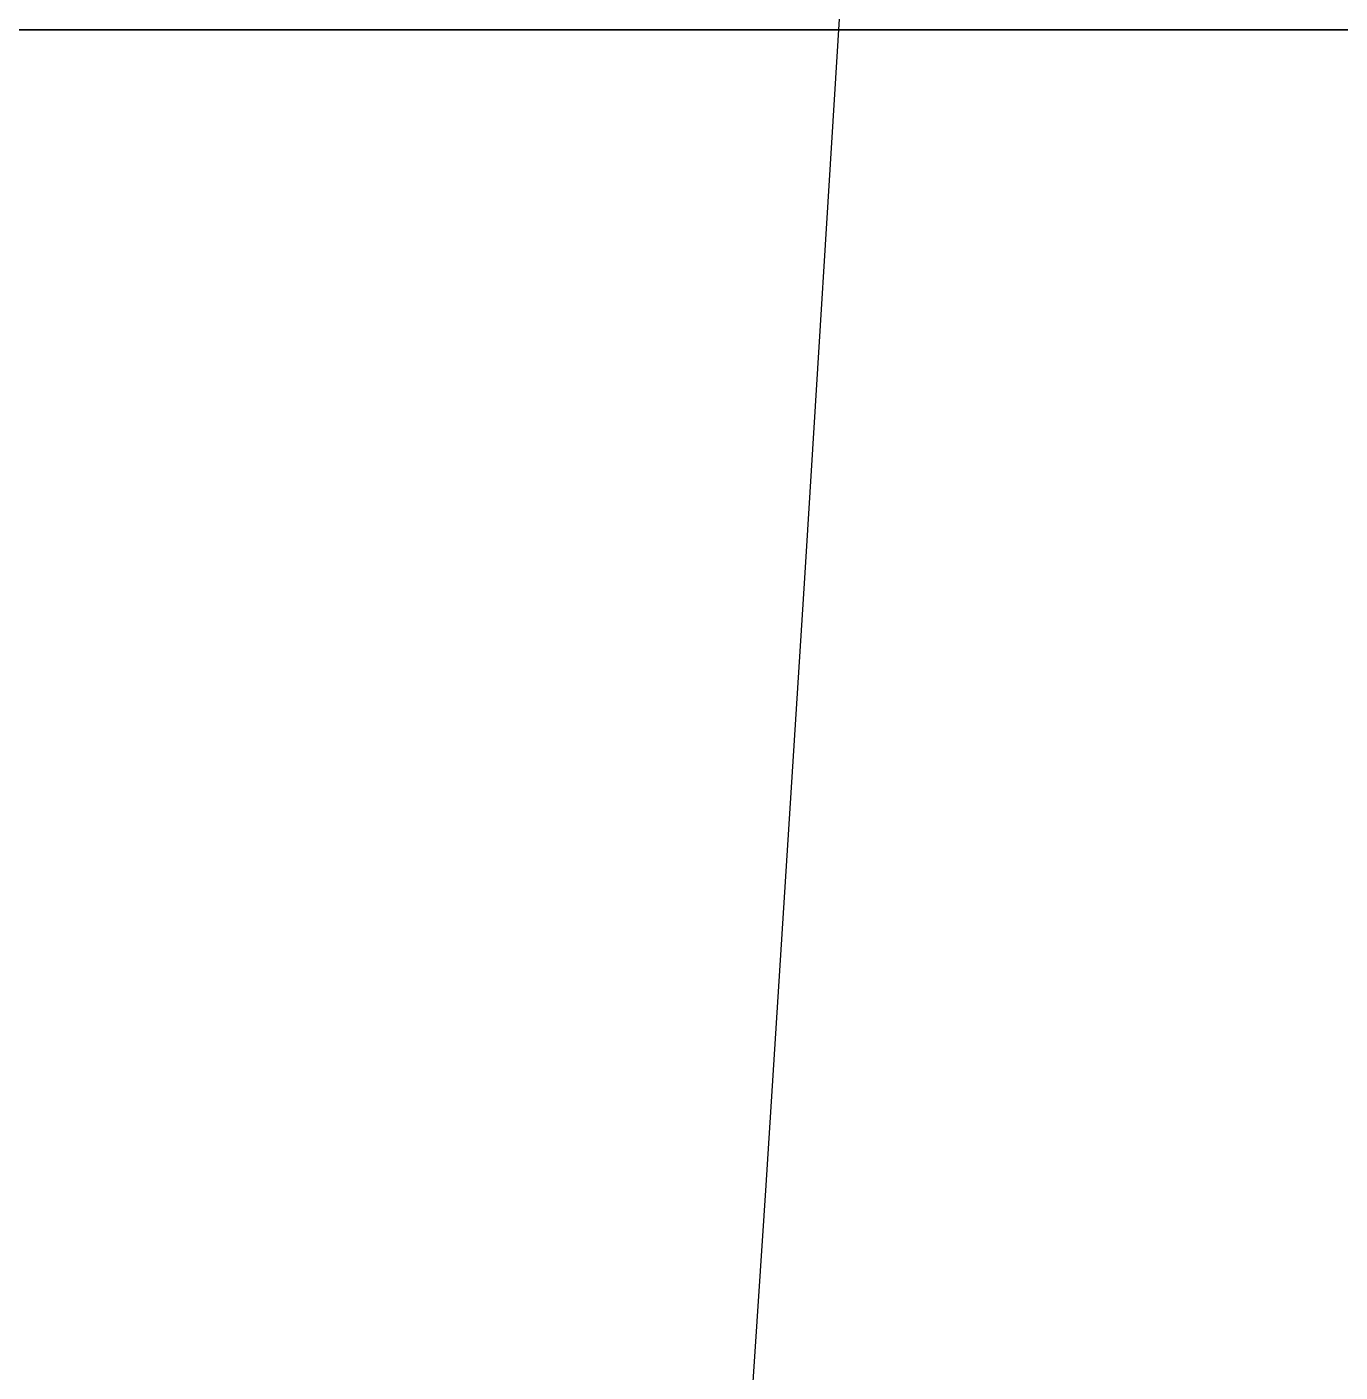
# Model space of a CAD drawing. Extents: x 11992 to 29481, y -6727 to 6811.
# Drawn here: x 24605.63 to 24652.74, y 1446.01 to 1494.26 of the extents above; entities that cross this region are included whole.
import ezdxf

# ---------------------------------------------------------------- set-up
doc = ezdxf.new("R2010")
doc.units = 0
doc.header["$MEASUREMENT"] = 0
doc.layers.get('0').update_dxf_attribs({"color": 8, "linetype": 'CONTINUOUS'})
doc.layers.add('zoylight 5回路', color=4, linetype='CONTINUOUS')

msp = doc.modelspace()

# ---------------------------------------------------------------- linework, layer by layer
for p, q in [((24304.794, 1494.156, -2426.429), (24856.747, 1494.156, -2426.429)), ((24614.857, 1494.156, -2142.935), (24597.816, 1494.156, -2143.249)), ((24597.817, 1494.156, -2134.224), (24614.859, 1494.156, -2133.838)), ((24607.101, 1494.156, -2436.428), (24602.723, 1494.156, -2436.428)), ((24604.191, 1494.156, -2015.605), (24607.243, 1494.156, -2015.563)), ((24604.196, 1494.156, -2015.568), (24607.249, 1494.156, -2015.526)), ((24605.647, 1494.156, -2191.627), (24605.42, 1494.156, -2192.771)), ((24605.62, 1494.156, -2310.804), (24606.912, 1494.156, -2321.349)), ((24605.891, 1494.156, -2190.485), (24605.647, 1494.156, -2191.627)), ((24606.152, 1494.156, -2189.347), (24605.891, 1494.156, -2190.485)), ((24606.43, 1494.156, -2188.212), (24606.152, 1494.156, -2189.347)), ((24606.727, 1494.156, -2187.082), (24606.43, 1494.156, -2188.212)), ((24607.043, 1494.156, -2185.958), (24606.727, 1494.156, -2187.082)), ((24606.912, 1494.156, -2321.349), (24608.476, 1494.156, -2330.56)), ((24607.379, 1494.156, -2184.839), (24607.043, 1494.156, -2185.958)), ((24611.473, 1494.156, -2436.428), (24607.101, 1494.156, -2436.428)), ((24607.243, 1494.156, -2015.563), (24610.294, 1494.156, -2015.517)), ((24607.249, 1494.156, -2015.526), (24610.302, 1494.156, -2015.481)), ((24607.736, 1494.156, -2183.727), (24607.379, 1494.156, -2184.839)), ((24608.114, 1494.156, -2182.623), (24607.736, 1494.156, -2183.727)), ((24608.514, 1494.156, -2181.526), (24608.114, 1494.156, -2182.623)), ((24608.476, 1494.156, -2330.56), (24610.309, 1494.156, -2338.596)), ((24608.937, 1494.156, -2180.439), (24608.514, 1494.156, -2181.526)), ((24609.499, 1494.156, -2179.092), (24608.937, 1494.156, -2180.439)), ((24610.095, 1494.156, -2177.771), (24609.499, 1494.156, -2179.092)), ((24610.725, 1494.156, -2176.473), (24610.095, 1494.156, -2177.771)), ((24610.294, 1494.156, -2015.517), (24613.346, 1494.156, -2015.468)), ((24610.302, 1494.156, -2015.481), (24613.354, 1494.156, -2015.432)), ((24610.309, 1494.156, -2338.596), (24612.404, 1494.156, -2345.617)), ((24611.393, 1494.156, -2175.201), (24610.725, 1494.156, -2176.473)), ((24612.096, 1494.156, -2173.953), (24611.393, 1494.156, -2175.201)), ((24615.837, 1494.156, -2436.428), (24611.473, 1494.156, -2436.428)), ((24612.837, 1494.156, -2172.73), (24612.096, 1494.156, -2173.953)), ((24612.404, 1494.156, -2345.617), (24614.758, 1494.156, -2351.782)), ((24613.617, 1494.156, -2171.531), (24612.837, 1494.156, -2172.73)), ((24613.346, 1494.156, -2015.468), (24616.397, 1494.156, -2015.414)), ((24613.354, 1494.156, -2015.432), (24616.406, 1494.156, -2015.378)), ((24614.437, 1494.156, -2170.357), (24613.617, 1494.156, -2171.531)), ((24615.297, 1494.156, -2169.207), (24614.437, 1494.156, -2170.357)), ((24614.758, 1494.156, -2351.782), (24617.365, 1494.156, -2357.252)), ((24631.889, 1494.156, -2142.403), (24614.857, 1494.156, -2142.935)), ((24614.859, 1494.156, -2133.838), (24631.892, 1494.156, -2133.194)), ((24616.199, 1494.156, -2168.082), (24615.297, 1494.156, -2169.207)), ((24620.192, 1494.156, -2436.428), (24615.837, 1494.156, -2436.428)), ((24617.144, 1494.156, -2166.981), (24616.199, 1494.156, -2168.082)), ((24616.397, 1494.156, -2015.414), (24619.45, 1494.156, -2015.356)), ((24616.406, 1494.156, -2015.378), (24619.458, 1494.156, -2015.321)), ((24618.132, 1494.156, -2165.905), (24617.144, 1494.156, -2166.981)), ((24617.365, 1494.156, -2357.252), (24620.222, 1494.156, -2362.186)), ((24617.964, 1494.156, -2050.501), (24617.924, 1494.156, -2043.147)), ((24617.924, 1494.156, -2043.147), (24618.216, 1494.156, -2036.383)), ((24618.34, 1494.156, -2058.28), (24617.964, 1494.156, -2050.501)), ((24618.27, 1494.156, -2165.76), (24618.132, 1494.156, -2165.905)), ((24618.216, 1494.156, -2036.383), (24618.835, 1494.156, -2030.373)), ((24618.41, 1494.156, -2165.615), (24618.27, 1494.156, -2165.76)), ((24619.055, 1494.156, -2066.32), (24618.34, 1494.156, -2058.28)), ((24618.549, 1494.156, -2165.471), (24618.41, 1494.156, -2165.615)), ((24618.69, 1494.156, -2165.328), (24618.549, 1494.156, -2165.471)), ((24618.831, 1494.156, -2165.186), (24618.69, 1494.156, -2165.328)), ((24618.972, 1494.156, -2165.044), (24618.831, 1494.156, -2165.186)), ((24618.835, 1494.156, -2030.373), (24619.778, 1494.156, -2025.281)), ((24619.115, 1494.156, -2164.903), (24618.972, 1494.156, -2165.044)), ((24620.114, 1494.156, -2074.456), (24619.055, 1494.156, -2066.32)), ((24619.257, 1494.156, -2164.762), (24619.115, 1494.156, -2164.903)), ((24619.401, 1494.156, -2164.623), (24619.257, 1494.156, -2164.762)), ((24619.545, 1494.156, -2164.483), (24619.401, 1494.156, -2164.623)), ((24619.45, 1494.156, -2015.356), (24622.502, 1494.156, -2015.294)), ((24619.458, 1494.156, -2015.321), (24622.51, 1494.156, -2015.26)), ((24619.69, 1494.156, -2164.345), (24619.545, 1494.156, -2164.483)), ((24619.835, 1494.156, -2164.207), (24619.69, 1494.156, -2164.345)), ((24619.778, 1494.156, -2025.281), (24621.041, 1494.156, -2021.273)), ((24620.851, 1494.156, -2163.276), (24619.835, 1494.156, -2164.207)), ((24621.521, 1494.156, -2082.523), (24620.114, 1494.156, -2074.456)), ((24624.538, 1494.156, -2436.428), (24620.192, 1494.156, -2436.428)), ((24620.222, 1494.156, -2362.186), (24623.323, 1494.156, -2366.745)), ((24621.892, 1494.156, -2162.377), (24620.851, 1494.156, -2163.276)), ((24623.28, 1494.156, -2090.358), (24621.521, 1494.156, -2082.523)), ((24622.957, 1494.156, -2161.511), (24621.892, 1494.156, -2162.377)), ((24622.502, 1494.156, -2015.294), (24625.554, 1494.156, -2015.228)), ((24622.51, 1494.156, -2015.26), (24625.562, 1494.156, -2015.195)), ((24624.044, 1494.156, -2160.676), (24622.957, 1494.156, -2161.511)), ((24625.394, 1494.156, -2097.794), (24623.28, 1494.156, -2090.358)), ((24623.323, 1494.156, -2366.745), (24626.671, 1494.156, -2371.071)), ((24625.154, 1494.156, -2159.872), (24624.044, 1494.156, -2160.676)), ((24628.873, 1494.156, -2436.428), (24624.538, 1494.156, -2436.428)), ((24626.284, 1494.156, -2159.097), (24625.154, 1494.156, -2159.872)), ((24627.868, 1494.156, -2104.669), (24625.394, 1494.156, -2097.794)), ((24625.554, 1494.156, -2015.228), (24628.606, 1494.156, -2015.158)), ((24625.562, 1494.156, -2015.195), (24628.614, 1494.156, -2015.125)), ((24627.434, 1494.156, -2158.351), (24626.284, 1494.156, -2159.097)), ((24626.671, 1494.156, -2371.071), (24630.256, 1494.156, -2375.187)), ((24628.603, 1494.156, -2157.633), (24627.434, 1494.156, -2158.351)), ((24629.789, 1494.156, -2156.942), (24628.603, 1494.156, -2157.633)), ((24628.606, 1494.156, -2015.158), (24631.658, 1494.156, -2015.084)), ((24628.614, 1494.156, -2015.125), (24631.666, 1494.156, -2015.052)), ((24633.196, 1494.156, -2436.428), (24628.873, 1494.156, -2436.428)), ((24630.993, 1494.156, -2156.277), (24629.789, 1494.156, -2156.942)), ((24630.256, 1494.156, -2375.187), (24634.071, 1494.156, -2379.095)), ((24632.212, 1494.156, -2155.637), (24630.993, 1494.156, -2156.277)), ((24631.658, 1494.156, -2015.084), (24634.71, 1494.156, -2015.006)), ((24631.666, 1494.156, -2015.052), (24634.718, 1494.156, -2014.974)), ((24648.909, 1494.156, -2141.645), (24631.889, 1494.156, -2142.403)), ((24631.892, 1494.156, -2133.194), (24648.913, 1494.156, -2132.288)), ((24633.446, 1494.156, -2155.022), (24632.212, 1494.156, -2155.637)), ((24637.507, 1494.156, -2436.428), (24633.196, 1494.156, -2436.428)), ((24634.751, 1494.156, -2154.404), (24633.446, 1494.156, -2155.022)), ((24634.071, 1494.156, -2379.095), (24638.113, 1494.156, -2382.803)), ((24634.71, 1494.156, -2015.006), (24637.761, 1494.156, -2014.923)), ((24634.718, 1494.156, -2014.974), (24637.769, 1494.156, -2014.892)), ((24636.071, 1494.156, -2153.811), (24634.751, 1494.156, -2154.404)), ((24637.405, 1494.156, -2153.242), (24636.071, 1494.156, -2153.811)), ((24638.752, 1494.156, -2152.695), (24637.405, 1494.156, -2153.242)), ((24641.802, 1494.156, -2436.428), (24637.507, 1494.156, -2436.428)), ((24637.761, 1494.156, -2014.923), (24640.811, 1494.156, -2014.837)), ((24637.769, 1494.156, -2014.892), (24640.82, 1494.156, -2014.807)), ((24638.113, 1494.156, -2382.803), (24642.377, 1494.156, -2386.315)), ((24640.111, 1494.156, -2152.171), (24638.752, 1494.156, -2152.695)), ((24641.478, 1494.156, -2151.669), (24640.111, 1494.156, -2152.171)), ((24640.811, 1494.156, -2014.837), (24643.862, 1494.156, -2014.746)), ((24640.82, 1494.156, -2014.807), (24643.871, 1494.156, -2014.717)), ((24642.853, 1494.156, -2151.187), (24641.478, 1494.156, -2151.669)), ((24646.083, 1494.156, -2436.428), (24641.802, 1494.156, -2436.428)), ((24642.377, 1494.156, -2386.315), (24646.858, 1494.156, -2389.636)), ((24644.236, 1494.156, -2150.727), (24642.853, 1494.156, -2151.187)), ((24643.862, 1494.156, -2014.746), (24646.911, 1494.156, -2014.651)), ((24643.871, 1494.156, -2014.717), (24646.921, 1494.156, -2014.623)), ((24645.623, 1494.156, -2150.285), (24644.236, 1494.156, -2150.727)), ((24647.014, 1494.156, -2149.864), (24645.623, 1494.156, -2150.285)), ((24650.348, 1494.156, -2436.428), (24646.083, 1494.156, -2436.428)), ((24646.858, 1494.156, -2389.636), (24651.551, 1494.156, -2392.772)), ((24646.911, 1494.156, -2014.651), (24649.961, 1494.156, -2014.552)), ((24646.921, 1494.156, -2014.623), (24649.97, 1494.156, -2014.524)), ((24648.406, 1494.156, -2149.46), (24647.014, 1494.156, -2149.864)), ((24649.799, 1494.156, -2149.075), (24648.406, 1494.156, -2149.46)), ((24665.912, 1494.156, -2140.654), (24648.909, 1494.156, -2141.645)), ((24648.913, 1494.156, -2132.288), (24665.917, 1494.156, -2131.12)), ((24652.85, 1494.156, -2148.29), (24649.799, 1494.156, -2149.075)), ((24649.961, 1494.156, -2014.552), (24653.01, 1494.156, -2014.449)), ((24649.97, 1494.156, -2014.524), (24653.02, 1494.156, -2014.422)), ((24654.596, 1494.156, -2436.428), (24650.348, 1494.156, -2436.428)), ((24651.551, 1494.156, -2392.772), (24656.452, 1494.156, -2395.727))]:
    msp.add_line(p, q)
at = {"layer": 'zoylight 5回路', "linetype": 'Continuous'}
msp.add_arc((14919.864, 2083.779), 9732.761, 346.7069053, 20.210333, dxfattribs=at)

doc.saveas('drawing.dxf')
